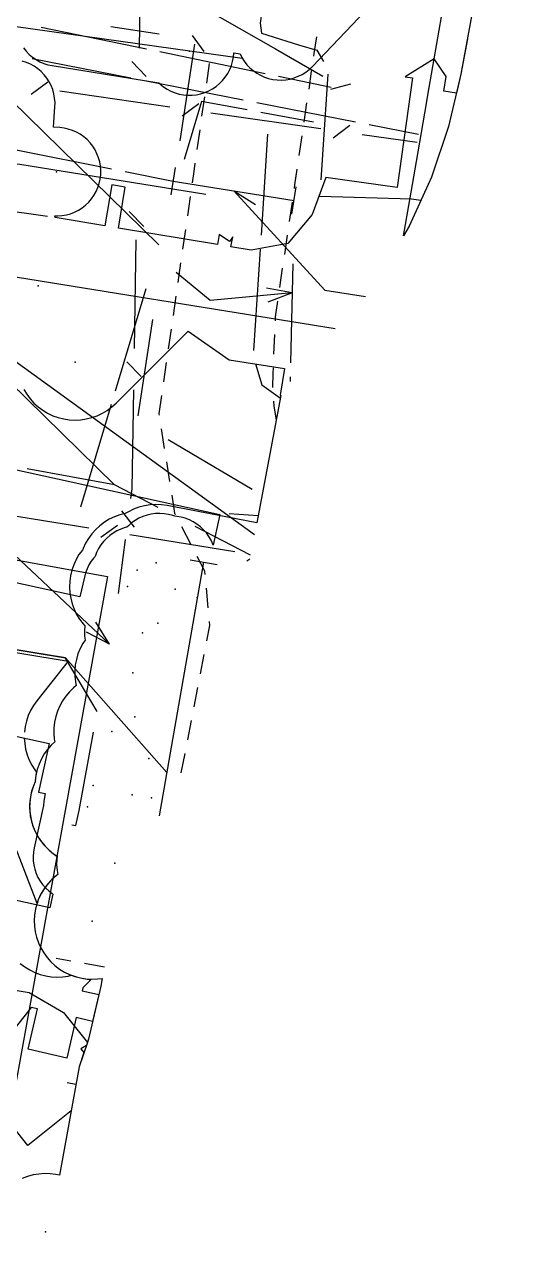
# Model space of a CAD drawing. Header units: metres. Extents: x 4550 to 4731, y 10605 to 11772.
# Drawn here: x 4629.92 to 4647.89, y 10680.79 to 10725.32 of the extents above; entities that cross this region are included whole.
import ezdxf

# ---------------------------------------------------------------- set-up
doc = ezdxf.new("R2010")
doc.units = ezdxf.units.M
for name, color, linetype in [('BUILDING', 7, 'Continuous'), ('CURB', 7, 'Continuous'), ('ELECTR_CABLE', 7, 'Continuous'), ('ELECTR_CABLE_COMM', 7, 'Continuous'), ('GAS', 7, 'Continuous'), ('HEAT', 7, 'Continuous'), ('SEWER', 7, 'Continuous'), ('TREE', 7, 'Continuous'), ('WATER_PIPELINE', 7, 'Continuous')]:
    doc.layers.add(name, color=color, linetype=linetype)

msp = doc.modelspace()

# ---------------------------------------------------------------- linework, layer by layer
at = {"layer": 'BUILDING'}
for points in [[(4644.099, 10720.367), (4644.461, 10722.473), (4644.512, 10722.768), (4645.23, 10726.932), (4645.275, 10727.196), (4645.394, 10727.886), (4645.622, 10729.207), (4646.586, 10734.808), (4646.725, 10735.614), (4647.891, 10735.415), (4647.236, 10731.859), (4645.704, 10723.534), (4645.26, 10721.643), (4644.634, 10719.803), (4643.833, 10718.033), (4643.631, 10717.681), (4643.853, 10718.982), (4643.86, 10718.981)], [(4627.237, 10674.056), (4619.116, 10675.532), (4624.802, 10706.837), (4632.923, 10705.362)]]:
    msp.add_lwpolyline(points, close=True, dxfattribs=at)
at = {"layer": 'CURB'}
for points in [[(4636.411, 10724.344), (4636.092, 10724.795), (4636, 10724.926)], [(4640.476, 10724.883), (4640.388, 10724.283), (4640.373, 10724.182)], [(4636.51, 10723.208), (4636.612, 10723.914)], [(4640.3, 10723.687), (4640.293, 10723.638), (4640.197, 10722.986)], [(4636.338, 10722.007), (4636.439, 10722.713)], [(4640.124, 10722.491), (4640.021, 10721.79)], [(4636.165, 10720.807), (4636.267, 10721.513)], [(4639.948, 10721.296), (4639.845, 10720.595)], [(4635.993, 10719.606), (4636.051, 10720.012), (4636.094, 10720.312)], [(4639.772, 10720.1), (4639.689, 10719.532), (4639.669, 10719.399)], [(4635.82, 10718.405), (4635.922, 10719.111)], [(4639.596, 10718.904), (4639.493, 10718.203)], [(4635.648, 10717.204), (4635.749, 10717.91)], [(4639.42, 10717.709), (4639.317, 10717.008)], [(4635.475, 10716.003), (4635.577, 10716.709)], [(4639.244, 10716.513), (4639.141, 10715.812)], [(4635.303, 10714.802), (4635.404, 10715.508)], [(4639.068, 10715.317), (4638.985, 10714.751), (4638.979, 10714.615)], [(4635.13, 10713.602), (4635.232, 10714.307)], [(4638.958, 10714.116), (4638.928, 10713.408)], [(4634.958, 10712.401), (4635.059, 10713.107)], [(4638.907, 10712.908), (4638.899, 10712.716), (4638.893, 10712.2)], [(4634.799, 10711.2), (4634.792, 10711.244), (4634.887, 10711.906)], [(4638.921, 10711.701), (4638.936, 10711.522), (4639.023, 10711.027)], [(4634.987, 10710.001), (4634.876, 10710.706)], [(4635.176, 10708.803), (4635.065, 10709.508)], [(4635.374, 10707.608), (4635.36, 10707.635), (4635.344, 10707.739), (4635.254, 10708.309)], [(4635.935, 10706.532), (4635.606, 10707.164)], [(4636.455, 10705.444), (4636.445, 10705.556), (4636.167, 10706.089)], [(4636.564, 10704.236), (4636.5, 10704.946)], [(4636.514, 10703.036), (4636.622, 10703.594), (4636.609, 10703.738)], [(4636.283, 10701.845), (4636.419, 10702.545)], [(4636.051, 10700.654), (4636.187, 10701.354)], [(4635.82, 10699.463), (4635.956, 10700.163)], [(4635.589, 10698.272), (4635.725, 10698.972)], [(4631.068, 10691.568), (4631.599, 10691.471)], [(4632.091, 10691.382), (4632.806, 10691.252)], [(4631.78, 10686.999), (4631.463, 10687.057)]]:
    msp.add_lwpolyline(points, dxfattribs=at)
at = {"layer": 'ELECTR_CABLE'}
for points in [[(4638.567, 10726.25), (4638.443, 10725.372), (4638.494, 10725.008), (4639.834, 10724.596), (4640.498, 10724.392), (4640.736, 10723.984)], [(4634.776, 10717.362), (4627.65, 10724.326), (4618.493, 10725.831)], [(4630.526, 10725.23), (4634.328, 10724.445)], [(4633.046, 10725.258), (4634.792, 10724.993)], [(4634.818, 10724.344), (4638.621, 10723.559)], [(4636.065, 10724.612), (4635.534, 10721.121)], [(4630.201, 10724.096), (4633.77, 10723.397)], [(4639.111, 10723.458), (4641.012, 10723.065)], [(4640.888, 10723.529), (4640.641, 10719.715)], [(4634.26, 10723.301), (4637.829, 10722.602)], [(4637.974, 10722.235), (4636.324, 10722.54), (4635.696, 10720.439)], [(4638.32, 10722.506), (4641.888, 10721.808)], [(4640.368, 10721.792), (4638.465, 10722.144)], [(4642.379, 10721.712), (4644.164, 10721.363)], [(4638.713, 10721.366), (4638.473, 10717.703)], [(4629.578, 10720.801), (4629.68, 10720.78), (4633.066, 10720.105)], [(4633.556, 10720.008), (4635.3, 10719.66)], [(4635.221, 10719.166), (4635.379, 10720.154)], [(4635.3, 10719.66), (4639.67, 10718.96)], [(4637.485, 10719.31), (4640.786, 10715.716), (4642.257, 10715.497)], [(4637.485, 10719.31), (4638.278, 10718.816)], [(4639.591, 10718.466), (4639.749, 10719.454)], [(4623.333, 10718.887), (4627.164, 10718.903), (4630.745, 10718.401)], [(4640.602, 10719.115), (4643.921, 10719.027), (4644.257, 10718.97)], [(4638.44, 10717.204), (4638.2, 10713.54)], [(4639.618, 10716.67), (4639.538, 10713.089)], [(4639.595, 10715.625), (4636.628, 10715.344), (4635.401, 10716.362)], [(4634.302, 10715.774), (4633.193, 10712.066)], [(4639.595, 10715.625), (4638.675, 10715.789)], [(4639.595, 10715.625), (4638.723, 10715.291)], [(4634.551, 10714.663), (4634.02, 10711.172)], [(4638.272, 10713.053), (4638.503, 10712.301), (4639.172, 10711.811)], [(4639.527, 10712.589), (4639.523, 10712.416)], [(4633.05, 10711.587), (4631.942, 10707.879)], [(4635.109, 10710.315), (4638.155, 10708.527)], [(4638.365, 10707.558), (4637.316, 10707.637)], [(4635.905, 10705.975), (4636.889, 10705.803)], [(4636.397, 10705.889), (4634.787, 10696.708)], [(4635.063, 10698.282), (4631.406, 10702.423), (4626.966, 10703.152)], [(4629.766, 10691.374), (4629.93, 10691.25), (4630.106, 10691.142), (4630.291, 10691.052), (4630.484, 10690.98), (4630.684, 10690.928), (4630.887, 10690.895), (4631.093, 10690.883), (4631.299, 10690.891), (4631.503, 10690.919), (4631.621, 10690.947), (4631.796, 10690.888), (4631.997, 10690.841), (4632.323, 10690.782), (4632.031, 10690.497), (4632.007, 10690.392), (4632.554, 10690.268), (4632.61, 10690.255), (4632.383, 10689.28), (4632.332, 10689.292), (4631.785, 10689.417), (4631.452, 10687.954), (4630.049, 10688.274), (4630.382, 10689.736), (4630.153, 10689.788), (4629.262, 10688.647)]]:
    msp.add_lwpolyline(points, dxfattribs=at)
at = {"layer": 'ELECTR_CABLE_COMM'}
for points in [[(4634.072, 10724.466), (4634.138, 10728.392)], [(4636.373, 10725.943), (4639.002, 10724.448), (4640.714, 10723.46)], [(4634.32, 10723.447), (4633.799, 10723.985)], [(4630.758, 10723.243), (4630.158, 10722.793)], [(4635.179, 10722.339), (4631.2, 10722.911)], [(4641.001, 10722.988), (4641.725, 10723.182)], [(4636.221, 10722.457), (4635.621, 10722.008)], [(4640.642, 10721.553), (4636.663, 10722.126)], [(4641.684, 10721.671), (4641.084, 10721.222)], [(4644.116, 10721.054), (4642.127, 10721.34)], [(4634.23, 10718.02), (4633.709, 10718.559)], [(4638.235, 10706.875), (4626.925, 10715.062), (4610.842, 10717.706)], [(4633.892, 10713.613), (4633.957, 10717.54)], [(4633.178, 10708.68), (4626.826, 10714.89), (4618.47, 10716.264)], [(4634.14, 10712.594), (4633.619, 10713.133)], [(4632.988, 10702.92), (4625.326, 10710.117), (4612.071, 10712.296)], [(4633.763, 10708.19), (4633.807, 10708.539), (4633.867, 10712.113)], [(4633.178, 10708.68), (4630.017, 10709.262)], [(4634.756, 10707.864), (4633.178, 10708.68)], [(4628.44, 10707.744), (4632.242, 10707.127)], [(4633.896, 10707.149), (4633.438, 10707.743)], [(4632.678, 10706.787), (4633.286, 10707.226)], [(4633.723, 10706.886), (4637.525, 10706.269)], [(4638.095, 10706.137), (4636.088, 10707.175)], [(4633.321, 10704.755), (4633.571, 10706.702)], [(4637.961, 10705.929), (4638.071, 10706.008)], [(4632.545, 10700.484), (4631.405, 10702.411), (4623.206, 10703.759)], [(4632.988, 10702.92), (4632.161, 10703.354)], [(4632.988, 10702.92), (4632.503, 10703.718)], [(4631.625, 10696.385), (4631.779, 10696.359), (4631.896, 10696.908), (4632.41, 10699.741)]]:
    msp.add_lwpolyline(points, dxfattribs=at)
at = {"layer": 'GAS'}
for points in [[(4646.1, 10725.687), (4645.944, 10724.838), (4645.943, 10724.838), (4645.937, 10724.804), (4645.704, 10723.535), (4645.541, 10722.842), (4645.087, 10722.919), (4645.176, 10723.44), (4644.739, 10724.088), (4643.682, 10723.43), (4643.947, 10723.393), (4643.392, 10719.432), (4640.812, 10719.794), (4640.319, 10718.452), (4639.449, 10717.412), (4638.115, 10717.167), (4637.387, 10717.288), (4637.448, 10717.653), (4637.331, 10717.478), (4636.954, 10717.73), (4636.894, 10717.37), (4633.319, 10717.962), (4633.565, 10719.442), (4633.071, 10719.523), (4632.826, 10718.044), (4631.022, 10718.342), (4631.012, 10718.405), (4631.12, 10718.402), (4631.277, 10718.414), (4631.431, 10718.441), (4631.583, 10718.483), (4631.729, 10718.54), (4631.869, 10718.611), (4632.002, 10718.695), (4632.125, 10718.792), (4632.239, 10718.9), (4632.341, 10719.019), (4632.431, 10719.148), (4632.509, 10719.285), (4632.572, 10719.428), (4632.621, 10719.577), (4632.655, 10719.731), (4632.674, 10719.886), (4632.678, 10720.043), (4632.666, 10720.2), (4632.639, 10720.355), (4632.597, 10720.506), (4632.54, 10720.652), (4632.469, 10720.792), (4632.385, 10720.925), (4632.288, 10721.049), (4632.18, 10721.162), (4632.06, 10721.265), (4631.932, 10721.355), (4631.795, 10721.432), (4631.652, 10721.495), (4631.502, 10721.544), (4631.349, 10721.578), (4631.193, 10721.597), (4630.971, 10721.613), (4631.019, 10722.353), (4631.021, 10722.51), (4631.008, 10722.666), (4630.98, 10722.821), (4630.937, 10722.971), (4630.879, 10723.117), (4630.807, 10723.257), (4630.722, 10723.389), (4630.625, 10723.512), (4630.515, 10723.625), (4630.396, 10723.726), (4630.267, 10723.816), (4630.129, 10723.892), (4629.985, 10723.954), (4629.836, 10724.002)], [(4629.877, 10724.482), (4629.975, 10724.36), (4630.084, 10724.247), (4630.204, 10724.146), (4630.334, 10724.057), (4630.471, 10723.982), (4630.616, 10723.92), (4630.765, 10723.872), (4630.919, 10723.84), (4634.777, 10723.219), (4634.824, 10723.173), (4634.946, 10723.074), (4635.077, 10722.988), (4635.216, 10722.915), (4635.362, 10722.856), (4635.513, 10722.811), (4635.667, 10722.782), (4635.823, 10722.768), (4635.98, 10722.769), (4636.136, 10722.786), (4636.29, 10722.818), (4636.44, 10722.864), (4636.585, 10722.926), (4636.722, 10723.001), (4636.852, 10723.089), (4636.973, 10723.189), (4637.083, 10723.301), (4637.182, 10723.423), (4637.268, 10723.555), (4637.341, 10723.694), (4637.4, 10723.839), (4637.444, 10723.99), (4637.474, 10724.144), (4637.495, 10724.297), (4637.715, 10724.266), (4637.783, 10724.13), (4637.867, 10723.997), (4637.963, 10723.873), (4638.071, 10723.76), (4638.19, 10723.657), (4638.318, 10723.566), (4638.455, 10723.488), (4638.598, 10723.424), (4638.747, 10723.375), (4638.9, 10723.34), (4639.056, 10723.321), (4639.213, 10723.316), (4639.37, 10723.328), (4639.524, 10723.354), (4639.676, 10723.396), (4639.822, 10723.452), (4639.963, 10723.522), (4640.096, 10723.606), (4640.22, 10723.702), (4640.333, 10723.81), (4642.239, 10725.803)], [(4629.519, 10709.248), (4636.987, 10707.615), (4636.743, 10706.497), (4636.73, 10706.534), (4636.666, 10706.677), (4636.588, 10706.814), (4636.497, 10706.941), (4636.393, 10707.06), (4636.279, 10707.167), (4636.155, 10707.263), (4636.022, 10707.346), (4635.881, 10707.416), (4635.734, 10707.472), (4635.582, 10707.513), (4635.428, 10707.539), (4635.35, 10707.544), (4635.278, 10707.572), (4635.126, 10707.613), (4634.971, 10707.639), (4634.815, 10707.649), (4634.658, 10707.645), (4634.502, 10707.625), (4634.349, 10707.589), (4634.2, 10707.539), (4634.057, 10707.475), (4633.921, 10707.397), (4633.793, 10707.305), (4633.675, 10707.202), (4633.625, 10707.149), (4633.555, 10707.133), (4633.406, 10707.083), (4633.263, 10707.019), (4633.127, 10706.94), (4632.999, 10706.849), (4632.88, 10706.746), (4632.773, 10706.632), (4632.677, 10706.507), (4632.594, 10706.374), (4632.524, 10706.234), (4632.468, 10706.087), (4632.468, 10706.087), (4632.428, 10706.044), (4632.332, 10705.919), (4632.249, 10705.786), (4632.179, 10705.646), (4632.123, 10705.499), (4632.082, 10705.347), (4631.925, 10704.628), (4628.325, 10705.415)], [(4627.432, 10700.063), (4630.804, 10699.326), (4630.421, 10697.573), (4630.667, 10697.519), (4630.638, 10697.386), (4630.612, 10697.232), (4630.603, 10697.093), (4630.267, 10695.559), (4630.241, 10695.404), (4630.23, 10695.247), (4630.235, 10695.09), (4630.255, 10694.935), (4630.291, 10694.782), (4630.341, 10694.633), (4630.405, 10694.49), (4630.483, 10694.354), (4630.574, 10694.226), (4630.677, 10694.107), (4630.792, 10694), (4630.916, 10693.904), (4630.947, 10693.885), (4630.838, 10693.387), (4623.003, 10695.1)]]:
    msp.add_lwpolyline(points, dxfattribs=at)
at = {"layer": 'HEAT'}
for points in [[(4629.893, 10712.132), (4629.999, 10711.955), (4630.121, 10711.79), (4630.26, 10711.637), (4630.413, 10711.499), (4630.578, 10711.376), (4630.755, 10711.27), (4630.941, 10711.182), (4631.135, 10711.112), (4631.335, 10711.062), (4631.539, 10711.032), (4631.745, 10711.022), (4631.95, 10711.032), (4632.154, 10711.062), (4632.354, 10711.112), (4632.548, 10711.181), (4632.735, 10711.269), (4632.911, 10711.375), (4633.077, 10711.498), (4633.23, 10711.636), (4635.835, 10714.24), (4637.325, 10713.205), (4639.318, 10712.885), (4639.164, 10711.928), (4639.191, 10711.91), (4638.318, 10707.313), (4635.077, 10707.929), (4634.873, 10707.957), (4634.667, 10707.965), (4634.461, 10707.954), (4634.258, 10707.922), (4634.058, 10707.87), (4633.865, 10707.799), (4633.679, 10707.709), (4633.589, 10707.654), (4633.563, 10707.65), (4633.363, 10707.598), (4633.17, 10707.527), (4632.984, 10707.437), (4632.808, 10707.329), (4632.644, 10707.205), (4632.492, 10707.065), (4632.355, 10706.912), (4632.234, 10706.745), (4632.13, 10706.567), (4632.043, 10706.38), (4632.032, 10706.348), (4632.01, 10706.324), (4631.889, 10706.157), (4631.785, 10705.979), (4631.698, 10705.792), (4631.63, 10705.598), (4631.582, 10705.397), (4631.554, 10705.193), (4631.545, 10704.987), (4631.557, 10704.781), (4631.589, 10704.578), (4631.641, 10704.378), (4631.712, 10704.185), (4631.802, 10703.999), (4631.909, 10703.824), (4632.034, 10703.659), (4632.106, 10703.581), (4632.091, 10703.411), (4632.093, 10703.205), (4632.107, 10703.07), (4632.025, 10702.944), (4631.929, 10702.761), (4631.852, 10702.57), (4631.794, 10702.372), (4631.756, 10702.17), (4631.738, 10701.965), (4631.74, 10701.758), (4631.762, 10701.554), (4631.79, 10701.422), (4631.692, 10701.344), (4631.544, 10701.2), (4631.411, 10701.043), (4631.294, 10700.873), (4631.194, 10700.693), (4631.112, 10700.504), (4631.049, 10700.308), (4631.006, 10700.106), (4630.983, 10699.901), (4630.979, 10699.695), (4630.996, 10699.49), (4631.015, 10699.391), (4630.888, 10699.272), (4630.752, 10699.117), (4630.632, 10698.95), (4630.529, 10698.771), (4630.444, 10698.583), (4630.378, 10698.388), (4630.332, 10698.187), (4630.305, 10697.983), (4630.304, 10697.94), (4630.24, 10697.797), (4630.176, 10697.601), (4630.131, 10697.4), (4630.107, 10697.195), (4630.102, 10696.989), (4630.117, 10696.783), (4630.153, 10696.58), (4630.208, 10696.382), (4630.283, 10696.19), (4630.376, 10696.006), (4630.487, 10695.832), (4630.614, 10695.67), (4630.756, 10695.521), (4630.912, 10695.386), (4631.097, 10695.243), (4631.086, 10695.154), (4631.081, 10694.948), (4631.096, 10694.743), (4631.122, 10694.593), (4631.011, 10694.508), (4630.861, 10694.367), (4630.725, 10694.212), (4630.605, 10694.044), (4630.502, 10693.865), (4630.417, 10693.678), (4630.374, 10693.548), (4629.48, 10695.859)], [(4612.781, 10693.175), (4630.091, 10690.331), (4631.331, 10689.603), (4632.193, 10688.519), (4631.894, 10687.633), (4631.607, 10686.044), (4630.042, 10684.799), (4628.681, 10686.509)]]:
    msp.add_lwpolyline(points, dxfattribs=at)
at = {"layer": 'SEWER'}
for points in [[(4624.202, 10722.357), (4629.613, 10725.255), (4637.794, 10724.108)], [(4621.37, 10720.3), (4629.744, 10720.28), (4636.478, 10719.197)]]:
    msp.add_lwpolyline(points, dxfattribs=at)
at = {"layer": 'TREE'}
for p in [(4635.889, 10724.366), (4631.079, 10720.002), (4630.416, 10715.873), (4631.745, 10713.122), (4633.991, 10705.594), (4634.686, 10705.866), (4633.645, 10705.006), (4635.373, 10704.912), (4636.159, 10704.603), (4634.189, 10703.328), (4634.744, 10703.679), (4633.837, 10701.882), (4633.908, 10700.297), (4633.078, 10699.766), (4634.42, 10698.789), (4632.398, 10697.813), (4632.201, 10697.044), (4633.811, 10697.468), (4634.506, 10697.362), (4633.18, 10695.002), (4632.371, 10692.908), (4630.676, 10681.676)]:
    msp.add_point(p, dxfattribs=at)
at = {"layer": 'WATER_PIPELINE'}
for points in [[(4608.75, 10722.71), (4628.454, 10716.38), (4641.158, 10714.336)], [(4617.857, 10704.554), (4631.499, 10702.311), (4630.362, 10700.872), (4630.243, 10700.704), (4630.14, 10700.525), (4630.055, 10700.337), (4629.99, 10700.142), (4629.943, 10699.941), (4629.917, 10699.737)], [(4629.911, 10699.531), (4629.924, 10699.325), (4629.958, 10699.122), (4630.012, 10698.923), (4630.085, 10698.73), (4630.177, 10698.546), (4630.286, 10698.371), (4630.353, 10698.285), (4630.318, 10698.098), (4630.304, 10697.942), (4630.293, 10697.921), (4630.216, 10697.73), (4630.158, 10697.532), (4630.121, 10697.329), (4630.103, 10697.124), (4630.105, 10696.918), (4630.128, 10696.713), (4630.17, 10696.511), (4630.232, 10696.315), (4630.313, 10696.125), (4630.412, 10695.945), (4630.529, 10695.775), (4630.661, 10695.617), (4630.809, 10695.473), (4630.969, 10695.344), (4631.098, 10695.251), (4631.086, 10695.154), (4631.081, 10694.948), (4631.096, 10694.743), (4631.122, 10694.593), (4631.058, 10694.546), (4630.903, 10694.409), (4630.763, 10694.258), (4630.639, 10694.094), (4630.531, 10693.919), (4630.44, 10693.733), (4630.369, 10693.54), (4630.316, 10693.341), (4630.284, 10693.137), (4630.271, 10692.932), (4630.279, 10692.726), (4630.307, 10692.522), (4630.355, 10692.321), (4630.422, 10692.126), (4630.508, 10691.939), (4630.612, 10691.761), (4630.733, 10691.594), (4630.869, 10691.44), (4631.02, 10691.3), (4631.184, 10691.175), (4631.36, 10691.067), (4631.545, 10690.977), (4631.738, 10690.905), (4631.938, 10690.853), (4632.141, 10690.82), (4632.347, 10690.808), (4632.553, 10690.815), (4632.729, 10690.831), (4632.679, 10690.554), (4632.235, 10688.642), (4632.156, 10688.408), (4631.957, 10688.288), (4632.069, 10688.151), (4631.894, 10687.633), (4631.189, 10683.718), (4631.049, 10683.743), (4630.844, 10683.77), (4630.638, 10683.776), (4630.433, 10683.762), (4630.229, 10683.728), (4630.03, 10683.675), (4629.838, 10683.602)]]:
    msp.add_lwpolyline(points, dxfattribs=at)

doc.saveas('drawing.dxf')
